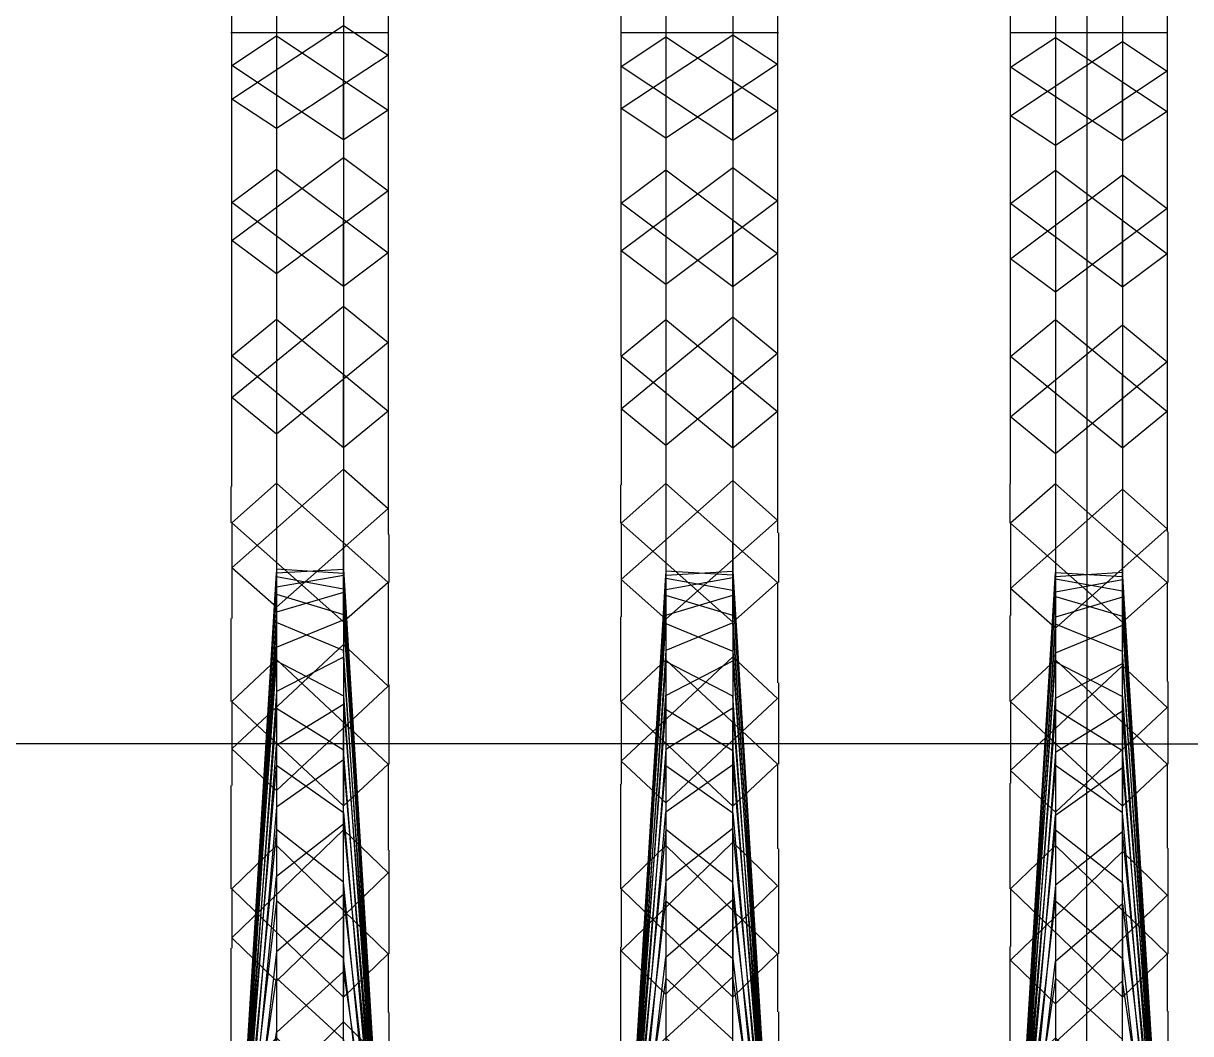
# Model space of a CAD drawing. Header units: millimetres. Extents: x -300 to 383236, y -195106 to -144646.
# Drawn here: x 28191.4 to 28283.7, y -163179.6 to -163099.7 of the extents above; entities that cross this region are included whole.
import ezdxf

# ---------------------------------------------------------------- set-up
doc = ezdxf.new("R2010")
doc.units = ezdxf.units.MM
doc.header["$LTSCALE"] = 60
doc.layers.add('EQUIPMENT', color=253, linetype='Continuous', lineweight=0)

# ---------------------------------------------------------------- blocks, each defined once
blk = doc.blocks.new('A$Cc6299706')
at = {"layer": 'EQUIPMENT', "lineweight": -3}
for points in [[(-43064.532, 32178.602), (-43064.532, 31949.5), (-43244.528, 31949.5), (-43244.528, 31859.506), (-43064.532, 31859.506), (-43064.532, 31630.394)], [(-43132.168, 31969.846), (-43132.168, 31980.174), (-43132.168, 31992.291), (-43132.168, 32003.139), (-43132.168, 32012.55), (-43132.168, 32020.399), (-43132.168, 32026.573), (-43132.168, 32030.974), (-43132.168, 32033.54), (-43132.168, 32034.237), (-43123.331, 32034.193)], [(-43128.632, 32034.254), (-43128.632, 31963.011)], [(-43123.331, 32033.32), (-43123.331, 32032.438), (-43123.331, 32034.193), (-43119.795, 32034.21), (-43119.795, 32032.879), (-43119.795, 32029.677), (-43119.795, 32024.668), (-43119.795, 32017.921), (-43119.795, 32009.525), (-43119.795, 31999.612), (-43119.795, 31988.314), (-43119.795, 31975.808), (-43119.795, 31966.054)], [(-43128.632, 32033.981), (-43128.632, 31963.293)], [(-43101.362, 31980.147), (-43101.371, 31992.247), (-43101.371, 32003.069), (-43101.371, 32012.453), (-43101.371, 32020.267), (-43101.371, 32026.396), (-43101.371, 32030.744), (-43101.371, 32033.258), (-43101.371, 32033.902), (-43092.525, 32033.893)], [(-43097.834, 32033.902), (-43097.834, 31962.835)], [(-43097.834, 32033.69), (-43097.834, 31963.152)], [(-43092.525, 32033.046), (-43092.525, 32032.191), (-43092.525, 32033.893), (-43088.997, 32033.893), (-43088.997, 32032.614), (-43088.997, 32029.474), (-43088.997, 32024.509), (-43088.997, 32017.797), (-43088.997, 32009.436), (-43088.997, 31999.55), (-43088.997, 31988.279), (-43088.997, 31975.781), (-43088.997, 31966.177)], [(-43070.564, 31970.066), (-43070.564, 31980.129), (-43070.564, 31992.212), (-43070.564, 32003.016), (-43070.564, 32012.382), (-43070.564, 32020.17), (-43070.564, 32026.264), (-43070.564, 32030.586), (-43070.564, 32033.055), (-43070.564, 32033.646), (-43061.727, 32033.664)], [(-43067.028, 32033.637), (-43067.028, 31962.702)], [(-43067.028, 32033.469), (-43067.028, 31963.037)], [(-43061.727, 32032.843), (-43061.727, 32032.005), (-43061.727, 32033.664), (-43058.191, 32033.655), (-43058.191, 32032.42), (-43058.191, 32029.324), (-43058.191, 32024.394), (-43058.191, 32017.709), (-43058.191, 32009.375), (-43058.191, 31999.506), (-43058.191, 31988.252), (-43058.191, 31975.764), (-43058.191, 31966.265)], [(-43128.632, 32032.649), (-43128.632, 31961.873)], [(-43097.834, 32032.235), (-43097.834, 31961.67)], [(-43128.632, 32031.829), (-43128.632, 31962.729)], [(-43097.834, 32031.6), (-43097.834, 31962.605)], [(-43067.028, 32031.917), (-43067.028, 31961.52)], [(-43067.028, 32031.423), (-43067.028, 31962.517)], [(-43128.632, 32029.192), (-43128.632, 31959.915)], [(-43097.834, 32028.698), (-43097.834, 31959.677)], [(-43128.632, 32027.834), (-43128.632, 31961.318)], [(-43097.834, 32027.649), (-43097.834, 31961.221)], [(-43067.028, 32028.337), (-43067.028, 31959.501)], [(-43067.028, 32027.516), (-43067.028, 31961.15)], [(-43128.632, 32023.918), (-43128.632, 31957.146)], [(-43097.834, 32023.354), (-43097.834, 31956.873)], [(-43067.028, 32022.939), (-43067.028, 31956.679)], [(-43128.632, 32022.057), (-43128.632, 31959.077)], [(-43097.834, 32021.916), (-43097.834, 31959.007)], [(-43067.028, 32021.81), (-43067.028, 31958.954)], [(-43128.632, 32016.915), (-43128.632, 31953.618)], [(-43097.834, 32016.289), (-43097.834, 31953.318)], [(-43067.028, 32015.813), (-43067.028, 31953.089)], [(-43123.331, 32007.505), (-43132.168, 32012.55), (-43128.632, 32014.569), (-43119.795, 32009.525), (-43123.331, 32007.505), (-43123.331, 31997.257)], [(-43128.632, 32014.569), (-43128.632, 31956.052)], [(-43092.525, 32007.426), (-43101.371, 32012.453), (-43097.834, 32014.464), (-43088.997, 32009.436), (-43092.525, 32007.426), (-43092.525, 31997.204)], [(-43097.834, 32014.464), (-43097.834, 31955.999)], [(-43061.727, 32007.373), (-43070.564, 32012.382), (-43067.028, 32014.393), (-43058.191, 32009.375), (-43061.727, 32007.373), (-43061.727, 31997.169)], [(-43067.028, 32014.393), (-43067.028, 31955.964)], [(-43128.632, 32008.29), (-43128.632, 31949.376)], [(-43097.834, 32007.584), (-43097.834, 31949.041)], [(-43067.028, 32007.055), (-43067.028, 31948.794)], [(-43132.23, 32005.75), (-43119.733, 32005.75)], [(-43123.331, 31997.257), (-43132.168, 32003.139), (-43128.632, 32005.485), (-43119.795, 31999.612), (-43123.331, 31997.257), (-43123.331, 31985.659)], [(-43128.632, 32005.485), (-43128.632, 31952.286)], [(-43101.432, 32005.75), (-43088.927, 32005.75)], [(-43092.525, 31997.204), (-43101.371, 32003.069), (-43097.834, 32005.415), (-43088.997, 31999.55), (-43092.525, 31997.204), (-43092.525, 31985.633)], [(-43097.834, 32005.415), (-43097.834, 31952.242)], [(-43070.626, 32005.75), (-43058.129, 32005.75)], [(-43061.727, 31997.169), (-43070.564, 32003.016), (-43067.028, 32005.362), (-43058.191, 31999.506), (-43061.727, 31997.169), (-43061.727, 31985.606)], [(-43067.028, 32005.362), (-43067.028, 31952.216)], [(-43123.331, 32001.958), (-43123.331, 31997.257)], [(-43123.331, 32001.958), (-43123.331, 31997.257)], [(-43123.331, 32001.958), (-43123.331, 31997.257)], [(-43123.331, 32001.958), (-43123.331, 31997.257)], [(-43123.331, 32001.958), (-43123.331, 31997.257)], [(-43123.331, 32001.958), (-43123.331, 31997.257)], [(-43123.331, 32001.958), (-43123.331, 31997.257)], [(-43092.525, 32001.896), (-43092.525, 31997.204)], [(-43092.525, 32001.896), (-43092.525, 31997.204)], [(-43092.525, 32001.896), (-43092.525, 31997.204)], [(-43092.525, 32001.896), (-43092.525, 31997.204)], [(-43092.525, 32001.896), (-43092.525, 31997.204)], [(-43092.525, 32001.896), (-43092.525, 31997.204)], [(-43092.525, 32001.896), (-43092.525, 31997.204)], [(-43061.727, 32001.852), (-43061.727, 31997.169)], [(-43061.727, 32001.852), (-43061.727, 31997.169)], [(-43061.727, 32001.852), (-43061.727, 31997.169)], [(-43061.727, 32001.852), (-43061.727, 31997.169)], [(-43061.727, 32001.852), (-43061.727, 31997.169)], [(-43061.727, 32001.852), (-43061.727, 31997.169)], [(-43061.727, 32001.852), (-43061.727, 31997.169)], [(-43128.632, 31998.156), (-43128.632, 31944.481)], [(-43097.834, 31997.38), (-43097.834, 31944.12)], [(-43067.028, 31996.807), (-43067.028, 31943.846)], [(-43123.331, 31985.659), (-43132.168, 31992.291), (-43128.632, 31994.946), (-43119.795, 31988.314), (-43123.331, 31985.659), (-43123.331, 31972.889)], [(-43128.632, 31994.946), (-43128.632, 31947.815)], [(-43092.525, 31985.633), (-43101.371, 31992.247), (-43097.834, 31994.893), (-43088.997, 31988.279), (-43092.525, 31985.633), (-43092.525, 31972.871)], [(-43097.834, 31994.893), (-43097.834, 31947.789)], [(-43061.727, 31985.606), (-43070.564, 31992.212), (-43067.028, 31994.858), (-43058.191, 31988.252), (-43061.727, 31985.606), (-43061.727, 31972.862)], [(-43067.028, 31994.858), (-43067.028, 31947.771)], [(-43123.331, 31990.969), (-43123.331, 31985.659)], [(-43123.331, 31990.969), (-43123.331, 31985.659)], [(-43123.331, 31990.969), (-43123.331, 31985.659)], [(-43123.331, 31990.969), (-43123.331, 31985.659)], [(-43123.331, 31990.969), (-43123.331, 31985.659)], [(-43123.331, 31990.969), (-43123.331, 31985.659)], [(-43123.331, 31990.969), (-43123.331, 31985.659)], [(-43123.331, 31990.969), (-43123.331, 31985.659)], [(-43123.331, 31990.969), (-43123.331, 31985.659)], [(-43092.525, 31990.924), (-43092.525, 31985.633)], [(-43092.525, 31990.924), (-43092.525, 31985.633)], [(-43092.525, 31990.924), (-43092.525, 31985.633)], [(-43092.525, 31990.924), (-43092.525, 31985.633)], [(-43092.525, 31990.924), (-43092.525, 31985.633)], [(-43092.525, 31990.924), (-43092.525, 31985.633)], [(-43092.525, 31990.924), (-43092.525, 31985.633)], [(-43092.525, 31990.924), (-43092.525, 31985.633)], [(-43092.525, 31990.924), (-43092.525, 31985.633)], [(-43061.727, 31990.898), (-43061.727, 31985.606)], [(-43061.727, 31990.898), (-43061.727, 31985.606)], [(-43061.727, 31990.898), (-43061.727, 31985.606)], [(-43061.727, 31990.898), (-43061.727, 31985.606)], [(-43061.727, 31990.898), (-43061.727, 31985.606)], [(-43061.727, 31990.898), (-43061.727, 31985.606)], [(-43061.727, 31990.898), (-43061.727, 31985.606)], [(-43061.727, 31990.898), (-43061.727, 31985.606)], [(-43061.727, 31990.898), (-43061.727, 31985.606)], [(-43128.632, 31986.665), (-43128.632, 31939.013)], [(-43097.834, 31985.827), (-43097.834, 31938.625)], [(-43067.028, 31985.201), (-43067.028, 31938.325)], [(-43123.331, 31972.889), (-43132.168, 31980.174), (-43128.632, 31983.084), (-43119.795, 31975.808), (-43123.331, 31972.889), (-43123.331, 31959.13), (-43132.168, 31966.962), (-43128.632, 31970.093), (-43119.795, 31962.261), (-43123.331, 31959.13), (-43123.331, 31944.578), (-43123.331, 31951.193), (-43123.331, 31948.997)], [(-43128.632, 31983.084), (-43128.632, 31942.726)], [(-43092.525, 31972.871), (-43101.371, 31980.147), (-43097.834, 31983.058), (-43088.997, 31975.781), (-43092.525, 31972.871), (-43092.525, 31959.122), (-43101.371, 31966.944), (-43097.834, 31970.075), (-43088.997, 31962.252), (-43092.525, 31959.122), (-43092.525, 31944.569), (-43092.525, 31951.184), (-43092.525, 31948.962)], [(-43097.834, 31983.058), (-43097.834, 31942.709)], [(-43061.727, 31972.862), (-43070.564, 31980.129), (-43067.028, 31983.04), (-43058.191, 31975.764), (-43061.727, 31972.862), (-43061.727, 31959.113)], [(-43067.028, 31983.04), (-43067.028, 31942.7)], [(-43101.371, 31980.147), (-43101.362, 31969.969)], [(-43123.331, 31978.718), (-43123.331, 31972.889)], [(-43123.331, 31978.718), (-43123.331, 31972.889)], [(-43123.331, 31978.718), (-43123.331, 31972.889)], [(-43123.331, 31978.718), (-43123.331, 31972.889)], [(-43123.331, 31978.718), (-43123.331, 31972.889)], [(-43123.331, 31978.718), (-43123.331, 31972.889)], [(-43123.331, 31978.718), (-43123.331, 31972.889)], [(-43123.331, 31978.718), (-43123.331, 31972.889)], [(-43123.331, 31978.718), (-43123.331, 31972.889)], [(-43123.331, 31978.718), (-43123.331, 31972.889)], [(-43123.331, 31978.718), (-43123.331, 31972.889)], [(-43092.525, 31978.692), (-43092.525, 31972.871)], [(-43092.525, 31978.692), (-43092.525, 31972.871)], [(-43092.525, 31978.692), (-43092.525, 31972.871)], [(-43092.525, 31978.692), (-43092.525, 31972.871)], [(-43092.525, 31978.692), (-43092.525, 31972.871)], [(-43092.525, 31978.692), (-43092.525, 31972.871)], [(-43092.525, 31978.692), (-43092.525, 31972.871)], [(-43092.525, 31978.692), (-43092.525, 31972.871)], [(-43092.525, 31978.692), (-43092.525, 31972.871)], [(-43092.525, 31978.692), (-43092.525, 31972.871)], [(-43092.525, 31978.692), (-43092.525, 31972.871)], [(-43061.727, 31978.674), (-43061.727, 31972.862)], [(-43061.727, 31978.674), (-43061.727, 31972.862)], [(-43061.727, 31978.674), (-43061.727, 31972.862)], [(-43061.727, 31978.674), (-43061.727, 31972.862)], [(-43061.727, 31978.674), (-43061.727, 31972.862)], [(-43061.727, 31978.674), (-43061.727, 31972.862)], [(-43061.727, 31978.674), (-43061.727, 31972.862)], [(-43061.727, 31978.674), (-43061.727, 31972.862)], [(-43061.727, 31978.674), (-43061.727, 31972.862)], [(-43061.727, 31978.674), (-43061.727, 31972.862)], [(-43061.727, 31978.674), (-43061.727, 31972.862)], [(-43128.632, 31973.991), (-43128.632, 31933.042)], [(-43097.834, 31973.092), (-43097.834, 31932.628)], [(-43067.028, 31972.421), (-43067.028, 31932.31)], [(-43132.23, 31969.846), (-43132.23, 31966.962)], [(-43128.632, 31970.093), (-43128.632, 31937.082)], [(-43101.432, 31969.969), (-43101.432, 31966.944)], [(-43097.834, 31970.075), (-43097.834, 31937.073)], [(-43070.626, 31970.066), (-43070.626, 31966.936)], [(-43061.727, 31947.612), (-43061.727, 31951.184), (-43061.727, 31944.569), (-43061.727, 31951.184), (-43061.727, 31944.569), (-43061.727, 31959.113), (-43058.191, 31962.244), (-43067.028, 31970.066), (-43070.564, 31966.936), (-43061.727, 31959.113)], [(-43067.028, 31970.066), (-43067.028, 31937.064)], [(-43132.168, 31966.962), (-43132.168, 31959.413)], [(-43101.371, 31966.944), (-43101.371, 31959.545)], [(-43070.564, 31966.936), (-43070.564, 31959.651)], [(-43119.733, 31966.054), (-43119.733, 31962.261)], [(-43088.927, 31966.177), (-43088.927, 31962.252)], [(-43058.129, 31966.265), (-43058.129, 31962.244)], [(-43123.331, 31965.392), (-43123.331, 31959.13)], [(-43123.331, 31965.392), (-43123.331, 31959.298)], [(-43123.331, 31962.808), (-43123.331, 31965.392), (-43123.331, 31961.459)], [(-43123.331, 31962.949), (-43123.331, 31965.392), (-43123.331, 31963.302)], [(-43123.331, 31959.712), (-43123.331, 31965.392), (-43123.331, 31961.741)], [(-43123.331, 31965.392), (-43123.331, 31959.13)], [(-43123.331, 31965.392), (-43123.331, 31959.13)], [(-43123.331, 31965.392), (-43123.331, 31959.13)], [(-43123.331, 31965.392), (-43123.331, 31959.13)], [(-43123.331, 31965.392), (-43123.331, 31959.13)], [(-43092.525, 31965.383), (-43092.525, 31959.122)], [(-43092.525, 31965.383), (-43092.525, 31959.051)], [(-43092.525, 31962.623), (-43092.525, 31965.383), (-43092.525, 31961.247)], [(-43092.525, 31962.826), (-43092.525, 31965.383), (-43092.525, 31963.152)], [(-43092.525, 31959.633), (-43092.525, 31965.383), (-43092.525, 31961.644)], [(-43092.525, 31965.383), (-43092.525, 31959.122)], [(-43092.525, 31965.383), (-43092.525, 31959.122)], [(-43092.525, 31965.383), (-43092.525, 31959.122)], [(-43092.525, 31965.383), (-43092.525, 31959.122)], [(-43092.525, 31965.383), (-43092.525, 31959.122)], [(-43061.727, 31965.375), (-43061.727, 31959.113)], [(-43061.727, 31965.375), (-43061.727, 31959.113)], [(-43061.727, 31965.375), (-43061.727, 31961.088)], [(-43061.727, 31965.375), (-43061.727, 31962.491)], [(-43061.727, 31962.729), (-43061.727, 31965.375), (-43061.727, 31963.037)], [(-43061.727, 31959.58), (-43061.727, 31965.375), (-43061.727, 31961.573)], [(-43061.727, 31965.375), (-43061.727, 31959.113)], [(-43132.054, 31907.122), (-43128.632, 31962.729), (-43123.331, 31961.741), (-43119.795, 31904.811), (-43122.449, 31904.503), (-43119.795, 31905.12), (-43123.331, 31962.949), (-43128.632, 31963.293), (-43132.036, 31907.122)], [(-43132.018, 31907.122), (-43128.632, 31963.011), (-43123.331, 31963.302), (-43119.795, 31905.429), (-43122.449, 31904.503), (-43119.795, 31905.72), (-43123.331, 31962.808), (-43128.632, 31961.873), (-43132.001, 31907.113)], [(-43101.256, 31907.149), (-43097.834, 31962.605), (-43092.525, 31961.644), (-43088.997, 31904.82), (-43091.643, 31904.503), (-43088.997, 31905.138), (-43092.525, 31962.826), (-43097.834, 31963.152), (-43101.238, 31907.149)], [(-43101.221, 31907.149), (-43097.834, 31962.835), (-43092.525, 31963.152), (-43088.997, 31905.438), (-43091.643, 31904.503), (-43088.997, 31905.729), (-43092.525, 31962.623), (-43097.834, 31961.67), (-43101.194, 31907.14)], [(-43119.795, 31962.261), (-43119.795, 31954.183)], [(-43088.997, 31962.252), (-43088.997, 31954.324)], [(-43058.191, 31962.244), (-43058.191, 31954.421)], [(-43132.071, 31907.122), (-43128.632, 31961.318), (-43123.331, 31959.712), (-43119.795, 31904.485), (-43122.449, 31904.503), (-43119.795, 31904.168), (-43123.331, 31956.881), (-43128.632, 31959.077), (-43132.089, 31907.122)], [(-43101.186, 31906.902), (-43097.834, 31959.677), (-43092.525, 31961.247), (-43088.997, 31906.002)], [(-43088.997, 31906.258), (-43092.525, 31959.051), (-43097.834, 31956.873), (-43101.362, 31903.868)], [(-43101.283, 31907.131), (-43097.834, 31959.007), (-43092.525, 31956.82), (-43088.997, 31904.176), (-43091.643, 31904.503), (-43088.997, 31904.503), (-43092.525, 31959.633), (-43097.834, 31961.221), (-43101.265, 31907.149)], [(-43128.632, 31960.303), (-43128.632, 31926.657)], [(-43132.23, 31959.413), (-43132.23, 31952.842)], [(-43101.432, 31959.545), (-43101.432, 31952.842)], [(-43097.834, 31959.351), (-43097.834, 31926.216)], [(-43070.626, 31959.651), (-43070.626, 31952.833)], [(-43067.028, 31958.645), (-43067.028, 31925.89)], [(-43123.331, 31931.481), (-43123.331, 31936.306), (-43123.331, 31929.444), (-43123.331, 31944.578), (-43119.795, 31947.886), (-43128.632, 31956.149), (-43132.168, 31952.842), (-43123.331, 31944.578), (-43123.331, 31951.193), (-43123.331, 31944.578), (-43123.331, 31951.193), (-43123.331, 31948.212)], [(-43132.098, 31907.122), (-43128.632, 31956.052), (-43123.331, 31953.292), (-43119.795, 31903.859), (-43122.449, 31904.503), (-43119.795, 31903.55), (-43123.331, 31948.997), (-43128.632, 31952.286), (-43132.107, 31907.122)], [(-43128.632, 31956.149), (-43128.632, 31930.961)], [(-43092.525, 31931.058), (-43092.525, 31936.306), (-43092.525, 31929.444), (-43092.525, 31944.569), (-43088.997, 31947.877), (-43097.834, 31956.141), (-43101.371, 31952.842), (-43092.525, 31944.569), (-43092.525, 31951.184), (-43092.525, 31944.569), (-43092.525, 31951.184), (-43092.525, 31947.868)], [(-43101.309, 31907.131), (-43097.834, 31952.242), (-43092.525, 31948.962), (-43088.997, 31903.559), (-43091.643, 31904.503), (-43088.997, 31903.868), (-43092.525, 31953.248), (-43097.834, 31955.999), (-43101.3, 31907.131)], [(-43097.834, 31956.141), (-43097.834, 31930.961)], [(-43061.727, 31930.749), (-43061.727, 31936.306), (-43061.727, 31929.444), (-43061.727, 31944.569), (-43058.191, 31947.877), (-43067.028, 31956.141), (-43070.564, 31952.833), (-43061.727, 31944.569), (-43061.727, 31951.184), (-43061.727, 31948.944)], [(-43067.028, 31891.106), (-43070.564, 31901.848), (-43067.919, 31904.503), (-43070.556, 31903.55), (-43067.028, 31953.089), (-43061.727, 31955.85), (-43058.191, 31906.496), (-43060.845, 31904.503), (-43058.191, 31906.69), (-43061.727, 31952.084), (-43067.028, 31948.794), (-43070.556, 31903.259), (-43067.919, 31904.503), (-43070.564, 31901.927), (-43067.028, 31877.842)], [(-43070.556, 31906.858), (-43067.028, 31942.7), (-43061.727, 31938.519), (-43058.191, 31902.995)], [(-43058.191, 31903.277), (-43061.727, 31944.023), (-43067.028, 31947.771), (-43070.556, 31906.69)], [(-43070.556, 31906.99), (-43067.028, 31937.064), (-43061.727, 31932.522), (-43058.191, 31902.748)], [(-43061.727, 31926.11), (-43067.028, 31930.952), (-43070.556, 31907.087)], [(-43070.556, 31906.267), (-43067.028, 31955.964), (-43061.727, 31953.221), (-43058.191, 31903.868)], [(-43058.191, 31903.568), (-43061.727, 31948.944), (-43067.028, 31952.216), (-43070.556, 31906.496)], [(-43067.028, 31956.141), (-43067.028, 31930.952)], [(-43119.733, 31954.183), (-43119.733, 31947.886)], [(-43088.927, 31954.324), (-43088.927, 31947.877)], [(-43058.129, 31954.421), (-43058.129, 31947.877)], [(-43132.168, 31952.842), (-43132.168, 31946.201)], [(-43101.371, 31952.842), (-43101.362, 31946.298)], [(-43070.564, 31952.833), (-43070.564, 31946.369)], [(-43132.124, 31907.122), (-43128.632, 31947.815), (-43123.331, 31944.049), (-43119.795, 31903.259), (-43122.449, 31904.503), (-43119.795, 31902.986), (-43123.331, 31938.537), (-43128.632, 31942.726), (-43132.159, 31906.858), (-43129.514, 31904.503), (-43132.159, 31906.858)], [(-43119.795, 31947.886), (-43119.795, 31941.077)], [(-43097.834, 31878.15), (-43101.371, 31901.927), (-43098.716, 31904.503), (-43101.362, 31902.995), (-43097.834, 31944.12), (-43092.525, 31947.868), (-43088.997, 31906.849), (-43091.643, 31904.503), (-43088.997, 31906.981), (-43092.525, 31942.797), (-43097.834, 31938.625), (-43101.362, 31902.739), (-43098.716, 31904.503), (-43101.371, 31902.315), (-43097.834, 31861.287)], [(-43101.318, 31907.131), (-43097.834, 31947.789), (-43092.525, 31944.031), (-43088.997, 31903.268), (-43091.643, 31904.503), (-43088.997, 31902.995), (-43092.525, 31938.528), (-43097.834, 31942.709), (-43101.335, 31907.131)], [(-43088.997, 31947.877), (-43088.997, 31941.174)], [(-43067.028, 31861.076), (-43070.564, 31902.324), (-43067.919, 31904.503), (-43070.556, 31902.986), (-43067.028, 31943.846), (-43061.727, 31947.612), (-43058.191, 31906.858), (-43060.845, 31904.503), (-43058.191, 31906.981), (-43061.727, 31942.523), (-43067.028, 31938.325), (-43070.556, 31902.73), (-43067.919, 31904.503), (-43070.564, 31903.003), (-43067.028, 31849.963)], [(-43058.191, 31947.877), (-43058.191, 31941.245)], [(-43070.626, 31946.369), (-43070.626, 31938.025)], [(-43132.23, 31946.201), (-43132.23, 31938.025)], [(-43128.632, 31945.804), (-43128.632, 31919.954)], [(-43101.432, 31946.298), (-43101.432, 31938.025)], [(-43097.834, 31944.816), (-43097.834, 31919.496)], [(-43067.028, 31944.084), (-43067.028, 31919.161)], [(-43119.795, 31902.024), (-43123.331, 31905.385), (-43123.331, 31913.948), (-43119.795, 31917.458), (-43128.632, 31926.234), (-43132.168, 31922.724), (-43123.331, 31913.948), (-43123.331, 31929.444), (-43119.795, 31932.875), (-43128.632, 31941.456), (-43132.168, 31938.025), (-43123.331, 31929.444), (-43123.331, 31936.306), (-43123.331, 31932.531)], [(-43128.632, 31941.456), (-43128.632, 31924.461)], [(-43119.733, 31941.077), (-43119.733, 31932.875)], [(-43088.997, 31902.024), (-43092.525, 31905.385), (-43092.525, 31913.948), (-43088.997, 31917.458), (-43097.834, 31926.234), (-43101.371, 31922.724), (-43092.525, 31913.948), (-43092.525, 31929.444), (-43088.997, 31932.875), (-43097.834, 31941.456), (-43101.371, 31938.025), (-43092.525, 31929.444), (-43092.525, 31936.306), (-43092.525, 31932.522)], [(-43097.834, 31941.456), (-43097.834, 31924.461)], [(-43088.927, 31941.174), (-43088.927, 31932.875)], [(-43058.191, 31901.848), (-43061.727, 31898.311), (-43070.564, 31907.157), (-43067.028, 31910.685), (-43058.191, 31902.024), (-43061.727, 31905.385), (-43061.727, 31913.948), (-43058.191, 31917.458), (-43067.028, 31926.234), (-43070.564, 31922.724), (-43061.727, 31913.948), (-43061.727, 31929.444), (-43058.191, 31932.875), (-43067.028, 31941.456), (-43070.564, 31938.025), (-43061.727, 31929.444), (-43061.727, 31936.306), (-43061.727, 31932.522)], [(-43067.028, 31941.456), (-43067.028, 31924.461)], [(-43058.129, 31941.245), (-43058.129, 31932.875)], [(-43132.168, 31938.025), (-43132.168, 31933.342)], [(-43101.371, 31938.025), (-43101.362, 31933.404)], [(-43070.564, 31938.025), (-43070.564, 31933.457)], [(-43101.362, 31902.51), (-43097.834, 31932.628), (-43092.525, 31937.17), (-43088.997, 31907.078)], [(-43088.997, 31907.131), (-43092.525, 31931.058), (-43097.834, 31926.216)], [(-43132.159, 31907.087), (-43128.632, 31930.961), (-43123.331, 31926.119), (-43119.795, 31902.51), (-43122.449, 31904.503), (-43119.795, 31902.739), (-43123.331, 31932.531), (-43128.632, 31937.082), (-43132.159, 31906.99)], [(-43101.362, 31906.99), (-43097.834, 31937.073), (-43092.525, 31932.522), (-43088.997, 31902.739), (-43091.643, 31904.503), (-43088.997, 31902.518), (-43092.525, 31926.11), (-43097.834, 31930.961), (-43101.362, 31907.087)], [(-43067.028, 31846.453), (-43070.564, 31903.577), (-43067.919, 31904.503), (-43070.556, 31902.501), (-43067.028, 31932.31), (-43061.727, 31936.87), (-43058.191, 31907.078), (-43060.845, 31904.503), (-43058.191, 31907.14), (-43061.727, 31930.749), (-43067.028, 31925.89), (-43070.556, 31902.307)], [(-43101.432, 31933.404), (-43101.432, 31922.724)], [(-43070.626, 31933.457), (-43070.626, 31922.724)], [(-43132.23, 31933.342), (-43132.23, 31922.724)], [(-43119.795, 31932.875), (-43119.795, 31928.245)], [(-43088.997, 31932.875), (-43088.997, 31928.306)], [(-43058.191, 31932.875), (-43058.191, 31928.359)], [(-43128.632, 31930.714), (-43128.632, 31913.022)], [(-43097.834, 31929.691), (-43097.834, 31912.564)], [(-43067.028, 31928.933), (-43067.028, 31912.211)], [(-43119.733, 31928.245), (-43119.733, 31917.458)], [(-43088.927, 31928.306), (-43088.927, 31917.458)], [(-43058.129, 31928.359), (-43058.129, 31917.458)]]:
    blk.add_lwpolyline(points, dxfattribs=at)
for points in [[(-43119.795, 32003.968), (-43128.632, 31998.156), (-43132.168, 32000.485), (-43123.331, 32006.297)], [(-43101.371, 31999.726), (-43092.525, 32005.574), (-43088.997, 32003.236), (-43097.834, 31997.38)], [(-43058.191, 32002.69), (-43067.028, 31996.807), (-43070.564, 31999.162), (-43061.727, 32005.036)], [(-43123.331, 31997.257), (-43123.331, 32001.958)], [(-43123.331, 31997.257), (-43123.331, 32001.958)], [(-43092.525, 31997.204), (-43092.525, 32001.896)], [(-43092.525, 31997.204), (-43092.525, 32001.896)], [(-43061.727, 31997.169), (-43061.727, 32001.852)], [(-43061.727, 31997.169), (-43061.727, 32001.852)], [(-43132.168, 31989.293), (-43123.331, 31995.863), (-43119.795, 31993.235), (-43128.632, 31986.665)], [(-43088.997, 31992.433), (-43097.834, 31985.827), (-43101.371, 31988.473), (-43092.525, 31995.078)], [(-43070.564, 31987.855), (-43061.727, 31994.496), (-43058.191, 31991.842), (-43067.028, 31985.201)], [(-43123.331, 31985.659), (-43123.331, 31990.969)], [(-43123.331, 31985.659), (-43123.331, 31990.969)], [(-43092.525, 31985.633), (-43092.525, 31990.924)], [(-43092.525, 31985.633), (-43092.525, 31990.924)], [(-43061.727, 31985.606), (-43061.727, 31990.898)], [(-43061.727, 31985.606), (-43061.727, 31990.898)], [(-43132.168, 31976.884), (-43123.331, 31984.116), (-43119.795, 31981.223), (-43128.632, 31973.991)], [(-43101.371, 31975.993), (-43092.525, 31983.26), (-43088.997, 31980.359), (-43097.834, 31973.092)], [(-43058.191, 31979.715), (-43067.028, 31972.421), (-43070.564, 31975.341), (-43061.727, 31982.625)], [(-43123.331, 31972.889), (-43123.331, 31978.718)], [(-43123.331, 31972.889), (-43123.331, 31978.718)], [(-43092.525, 31972.871), (-43092.525, 31978.692)], [(-43092.525, 31972.871), (-43092.525, 31978.692)], [(-43061.727, 31972.862), (-43061.727, 31978.674)], [(-43061.727, 31972.862), (-43061.727, 31978.674)], [(-43132.168, 31963.417), (-43123.331, 31971.213), (-43119.795, 31968.091), (-43128.632, 31960.303)], [(-43088.997, 31967.174), (-43097.834, 31959.351), (-43101.371, 31962.482), (-43092.525, 31970.305)], [(-43058.191, 31966.486), (-43067.028, 31958.645), (-43070.564, 31961.785), (-43061.727, 31969.626)], [(-43123.331, 31959.13), (-43123.331, 31965.392)], [(-43123.331, 31959.13), (-43123.331, 31965.392)], [(-43092.525, 31959.122), (-43092.525, 31965.383)], [(-43092.525, 31959.122), (-43092.525, 31965.383)], [(-43061.727, 31959.113), (-43061.727, 31965.375)], [(-43061.727, 31959.113), (-43061.727, 31965.375)], [(-43061.727, 31959.113), (-43061.727, 31965.375)], [(-43061.727, 31959.113), (-43061.727, 31965.375)], [(-43067.919, 31904.503), (-43070.556, 31904.494), (-43067.028, 31961.52), (-43061.727, 31962.491), (-43058.191, 31905.737), (-43060.845, 31904.503), (-43058.191, 31905.446), (-43061.727, 31963.037), (-43067.028, 31962.702), (-43070.556, 31904.82)], [(-43067.919, 31904.503), (-43070.556, 31905.138), (-43067.028, 31963.037), (-43061.727, 31962.729), (-43058.191, 31905.147), (-43060.845, 31904.503), (-43058.191, 31904.829), (-43061.727, 31961.573), (-43067.028, 31962.517), (-43070.556, 31905.446)], [(-43129.514, 31904.503), (-43132.159, 31903.877), (-43128.632, 31957.146), (-43123.331, 31959.298), (-43119.795, 31906.249), (-43122.449, 31904.503), (-43119.795, 31905.993), (-43123.331, 31961.459), (-43128.632, 31959.915), (-43132.159, 31904.194)], [(-43067.919, 31904.503), (-43070.556, 31905.737), (-43067.028, 31961.15), (-43061.727, 31959.58), (-43058.191, 31904.512), (-43060.845, 31904.503), (-43058.191, 31904.185), (-43061.727, 31956.784), (-43067.028, 31958.954), (-43070.556, 31906.011)], [(-43067.919, 31904.503), (-43070.556, 31903.859), (-43067.028, 31956.679), (-43061.727, 31958.866), (-43058.191, 31906.267), (-43060.845, 31904.503), (-43058.191, 31906.011), (-43061.727, 31961.088), (-43067.028, 31959.501), (-43070.556, 31904.176)], [(-43132.168, 31949.103), (-43123.331, 31957.34), (-43119.795, 31954.042), (-43128.632, 31945.804)], [(-43129.514, 31904.503), (-43132.159, 31903.277), (-43128.632, 31949.376), (-43123.331, 31952.622), (-43119.795, 31906.672), (-43122.449, 31904.503), (-43119.795, 31906.469), (-43123.331, 31956.335), (-43128.632, 31953.618), (-43132.159, 31903.577)], [(-43101.371, 31948.124), (-43092.525, 31956.379), (-43088.997, 31953.08), (-43097.834, 31944.816)], [(-43098.716, 31904.503), (-43101.362, 31903.559), (-43097.834, 31953.318), (-43092.525, 31956.052), (-43088.997, 31906.487), (-43091.643, 31904.503), (-43088.997, 31906.681), (-43092.525, 31952.313), (-43097.834, 31949.041), (-43101.362, 31903.268)], [(-43070.564, 31947.392), (-43061.727, 31955.664), (-43058.191, 31952.357), (-43067.028, 31944.084)], [(-43123.331, 31944.578), (-43123.331, 31951.193)], [(-43092.525, 31944.569), (-43092.525, 31951.184)], [(-43061.727, 31944.569), (-43061.727, 31951.184)], [(-43064.532, 31949.5), (-43054.531, 31949.5), (-43054.531, 31859.506), (-43064.532, 31859.506)], [(-43129.514, 31904.503), (-43132.159, 31902.748), (-43128.632, 31939.013), (-43123.331, 31943.167), (-43119.795, 31906.972), (-43122.449, 31904.503), (-43119.795, 31906.84), (-43123.331, 31948.212), (-43128.632, 31944.481), (-43132.159, 31903.003)], [(-43132.168, 31934.136), (-43123.331, 31942.7), (-43119.795, 31939.278), (-43128.632, 31930.714)], [(-43088.997, 31938.272), (-43097.834, 31929.691), (-43101.371, 31933.122), (-43092.525, 31941.703)], [(-43070.564, 31932.372), (-43061.727, 31940.962), (-43058.191, 31937.523), (-43067.028, 31928.933)], [(-43129.514, 31904.503), (-43132.159, 31902.324), (-43128.632, 31926.657), (-43123.331, 31931.481), (-43119.795, 31907.131), (-43122.449, 31904.503), (-43119.795, 31907.069), (-43123.331, 31937.567), (-43128.632, 31933.042), (-43132.159, 31902.527)], [(-43132.168, 31918.746), (-43123.331, 31927.504), (-43119.795, 31924.003), (-43128.632, 31915.236)]]:
    blk.add_lwpolyline(points, close=True, dxfattribs=at)
blk = doc.blocks.new('A$C44261593')
h = blk.add_hatch()
h.set_pattern_fill('ANSI31', color=253, scale=100)
h.set_pattern_definition([(45, (0, -50460), (-224.5064, 224.5064), [])])
edge = h.paths.add_edge_path()
edge.add_line((-58347.034, -14256), (-58347.034, -14056))
edge.add_line((-58347.034, -14056), (-57547.034, -14056))
edge.add_line((-57547.034, -14056), (-57547.034, -15056))
edge.add_line((-57547.034, -15056), (-60547.034, -15056))
edge.add_line((-60547.034, -15056), (-60547.034, -31056))
edge.add_line((-60547.034, -31056), (-57647.035, -31056))
edge.add_line((-57647.035, -31056), (-57647.035, -32268))
edge.add_line((-57647.035, -32268), (-43347.034, -32268))
edge.add_line((-43347.034, -32268), (-43347.034, -29256))
edge.add_line((-43347.034, -29256), (-34347.034, -29256))
edge.add_line((-34347.034, -29256), (-34347.034, -14206))
edge.add_line((-34347.034, -14206), (-33547.034, -14206))
edge.add_line((-33547.034, -14206), (-33547.034, -29256))
edge.add_line((-33547.034, -29256), (-30497.034, -29256))
edge.add_line((-30497.034, -29256), (-30497.034, -30056))
edge.add_line((-30497.034, -30056), (-30547.034, -30056))
edge.add_line((-30547.034, -30056), (-30547.034, -34906))
edge.add_line((-30547.034, -34906), (-30569.236, -34906))
edge.add_arc((-31589.723, -35133.688), 1045.578, 12.577671, 76.578729)
edge.add_line((-31347.034, -34116.665), (-31347.034, -30056))
edge.add_line((-31347.034, -30056), (-42547.034, -30056))
edge.add_line((-42547.034, -30056), (-42547.034, -34906))
edge.add_line((-42547.034, -34906), (-43347.034, -34906))
edge.add_line((-43347.034, -34906), (-43347.034, -33068))
edge.add_line((-43347.034, -33068), (-57647.035, -33068))
edge.add_line((-57647.035, -33068), (-57647.035, -34906))
edge.add_line((-57647.035, -34906), (-58447.035, -34906))
edge.add_line((-58447.035, -34906), (-58447.035, -31856))
edge.add_line((-58447.035, -31856), (-66197.034, -31856))
edge.add_line((-66197.034, -31856), (-66197.034, -31056))
edge.add_line((-66197.034, -31056), (-61347.034, -31056))
edge.add_line((-61347.034, -31056), (-61347.034, -14256))
edge.add_line((-61347.034, -14256), (-58347.034, -14256))

msp = doc.modelspace()

# ---------------------------------------------------------------- block references
for name, p in [('A$C44261593', (71340, -144646.134)), ('A$Cc6299706', (71340, -195106.134))]:
    msp.add_blockref(name, p)

doc.saveas('drawing.dxf')
